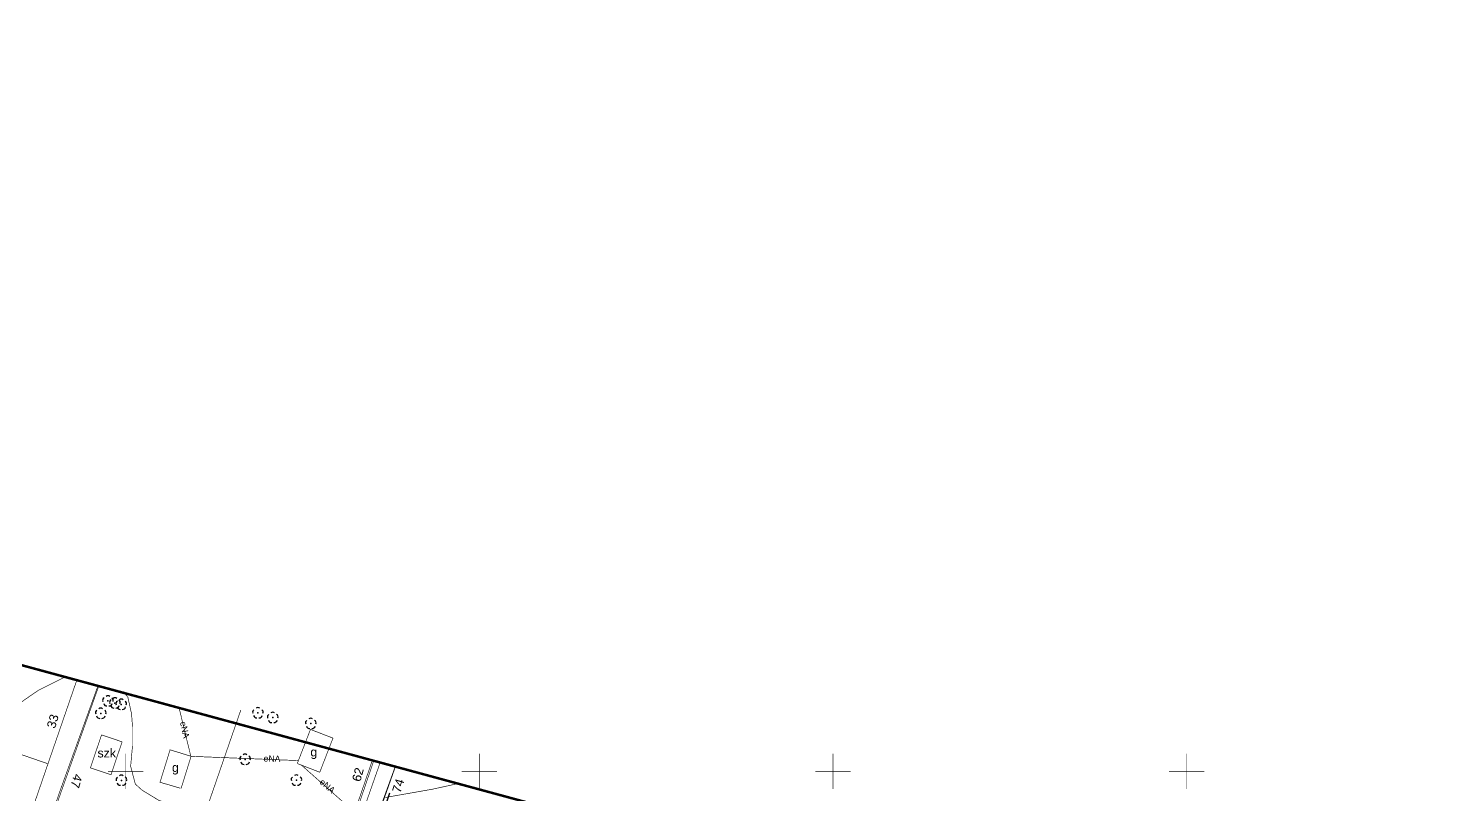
# Model space of a CAD drawing. Extents: x 7572697 to 7573818, y 5546684 to 5547005.
# Drawn here: x 7573186.2 to 7573384.6, y 5546896.7 to 5547005.2 of the extents above; entities that cross this region are included whole.
import ezdxf
from ezdxf.enums import TextEntityAlignment as Align

# ---------------------------------------------------------------- set-up
doc = ezdxf.new("R2010")
doc.units = 0
doc.header["$MEASUREMENT"] = 0
doc.linetypes.add('1', pattern=[2, 1, -1])
doc.linetypes.add('2', pattern=[1, 0.5, -0.5])
doc.styles.add('STYL_ARIAL', font='Arial', dxfattribs={"oblique": 0.1})

# ---------------------------------------------------------------- blocks, each defined once
blk = doc.blocks.new('516')
at = {"color": 0}
for p, q in [((0.75, 0), (5.75, 0)), ((3.25, 0), (2.55, 0.7)), ((2.55, -0.7), (3.25, 0))]:
    blk.add_line(p, q, dxfattribs=at)
blk = doc.blocks.new('922')
at = {"color": 0}
for centre, radius, start, end in [((-0.35, 0.1), 0.4, 119.84816, 203.51949), ((0, 0.35), 0.4, 50.114, 129.886), ((0.35, 0.1), 0.4, 336.88451, 60.15184), ((-0.2, -0.3), 0.4, 187.477, 278.47884), ((0.2, -0.275), 0.425, 262.64593, 349.62892)]:
    blk.add_arc(centre, radius, start, end, dxfattribs=at)
blk.add_point((0, 0), dxfattribs=at)

msp = doc.modelspace()

# ---------------------------------------------------------------- linework, layer by layer
at = {"color": 6, "const_width": 0.35}
for points in [[(7572705, 5547005), (7572811, 5546980), (7572924, 5546986), (7573270, 5546892)], [(7573422.4326, 5546860.6425), (7573270, 5546892), (7573092.2503, 5546940.2904)]]:
    msp.add_lwpolyline(points, dxfattribs=at)
at = {"color": 0, "linetype": '2', "const_width": 0.09}
for points in [[(7573196.0635, 5546912.0906), (7573190.6726, 5546897.1416), (7573181.9083, 5546871.6887), (7573176.9474, 5546857.4938), (7573171.4837, 5546841.5527), (7573165.1999, 5546822.5688), (7573163.447, 5546817.4756), (7573159.1806, 5546804.5309), (7573155.6153, 5546793.6433)], [(7573220.6228, 5546826.6235), (7573215.0897, 5546833.1124), (7573219.6042, 5546846.5731), (7573221.4066, 5546851.8681), (7573222.885, 5546856.452), (7573228.5802, 5546873.2035), (7573230.7762, 5546880.0132), (7573232.3637, 5546884.3292), (7573235.0261, 5546891.8566), (7573238.1416, 5546900.6904)]]:
    msp.add_lwpolyline(points, dxfattribs=at)
at = {"color": 37, "const_width": 0.09}
for points in [[(7573191.559, 5546913.4135), (7573187.5902, 5546911.4291), (7573184.1507, 5546909.0479), (7573180.8434, 5546905.8729), (7573177.6684, 5546902.4333), (7573175.9486, 5546899.6552), (7573173.9642, 5546896.3479), (7573171.8475, 5546891.3208), (7573169.8777, 5546886.4227)], [(7573209.0215, 5546894.9721), (7573206.6403, 5546895.2367), (7573204.6559, 5546895.8981), (7573202.2746, 5546897.3534), (7573201.3486, 5546898.2), (7573200.6871, 5546900.7136), (7573200.9517, 5546903.624), (7573200.9517, 5546906.2698), (7573200.8194, 5546908.1219), (7573200.2903, 5546910.5031), (7573199.6288, 5546911.2969)], [(7573246.964, 5546898.2583), (7573243.4265, 5546897.4799), (7573236.6797, 5546896.2893)]]:
    msp.add_lwpolyline(points, dxfattribs=at)
at = {"color": 3, "const_width": 0.09}
for points in [[(7573188.9874, 5546901.0311), (7573193.0885, 5546912.9374)], [(7573196.1627, 5546912.0179), (7573189.6143, 5546893.583)], [(7573208.905, 5546887.3633), (7573216.2645, 5546908.6694)], [(7573170.85, 5546907.34), (7573188.9315, 5546901.086)], [(7573188.9874, 5546901.0311), (7573184.16, 5546886.98)], [(7573225.9388, 5546875.4781), (7573234.8683, 5546901.557)], [(7573230.66, 5546880.18), (7573238.0792, 5546900.6137)]]:
    msp.add_lwpolyline(points, dxfattribs=at)
at = {"color": 1}
for points, const_width in [([(7573209.1997, 5546902.119), (7573207.5386, 5546908.9693)], 0.09), ([(7573200, 5546897.5), (7573200, 5546902.5)], 0.065), ([(7573200, 5546897.5), (7573200, 5546902.5)], 0.065), ([(7573200, 5546897.5), (7573200, 5546902.5)], 0.065), ([(7573200, 5546897.5), (7573200, 5546902.5)], 0.065), ([(7573209.1997, 5546902.119), (7573224.4105, 5546901.5187)], 0.09), ([(7573250, 5546897.5), (7573250, 5546902.5)], 0.065), ([(7573250, 5546897.5), (7573250, 5546902.5)], 0.065), ([(7573250, 5546897.5), (7573250, 5546902.5)], 0.065), ([(7573250, 5546897.5), (7573250, 5546902.5)], 0.065), ([(7573300, 5546897.5), (7573300, 5546902.5)], 0.065), ([(7573300, 5546897.5), (7573300, 5546902.5)], 0.065), ([(7573300, 5546897.5), (7573300, 5546902.5)], 0.065), ([(7573300, 5546897.5), (7573300, 5546902.5)], 0.065), ([(7573300, 5546897.5), (7573300, 5546902.5)], 0.065), ([(7573300, 5546897.5), (7573300, 5546902.5)], 0.065), ([(7573350, 5546897.5), (7573350, 5546902.5)], 0.065), ([(7573350, 5546897.5), (7573350, 5546902.5)], 0.065), ([(7573350, 5546897.5), (7573350, 5546902.5)], 0.065), ([(7573350, 5546897.5), (7573350, 5546902.5)], 0.065), ([(7573197.5, 5546900), (7573202.5, 5546900)], 0.065), ([(7573197.5, 5546900), (7573202.5, 5546900)], 0.065), ([(7573197.5, 5546900), (7573202.5, 5546900)], 0.065), ([(7573197.5, 5546900), (7573202.5, 5546900)], 0.065), ([(7573224.846, 5546900.8676), (7573235.4625, 5546891.4583)], 0.09), ([(7573247.5, 5546900), (7573252.5, 5546900)], 0.065), ([(7573247.5, 5546900), (7573252.5, 5546900)], 0.065), ([(7573247.5, 5546900), (7573252.5, 5546900)], 0.065), ([(7573247.5, 5546900), (7573252.5, 5546900)], 0.065), ([(7573297.5, 5546900), (7573302.5, 5546900)], 0.065), ([(7573297.5, 5546900), (7573302.5, 5546900)], 0.065), ([(7573297.5, 5546900), (7573302.5, 5546900)], 0.065), ([(7573297.5, 5546900), (7573302.5, 5546900)], 0.065), ([(7573297.5, 5546900), (7573302.5, 5546900)], 0.065), ([(7573297.5, 5546900), (7573302.5, 5546900)], 0.065), ([(7573347.5, 5546900), (7573352.5, 5546900)], 0.065), ([(7573347.5, 5546900), (7573352.5, 5546900)], 0.065), ([(7573347.5, 5546900), (7573352.5, 5546900)], 0.065), ([(7573347.5, 5546900), (7573352.5, 5546900)], 0.065)]:
    msp.add_lwpolyline(points, dxfattribs=dict(at, const_width=const_width))
at = {"color": 0, "const_width": 0.09}
for points in [[(7573224.2783, 5546901.0893), (7573227.4318, 5546899.8693), (7573229.2986, 5546904.6947), (7573226.1155, 5546905.9261), (7573224.2549, 5546901.1166)], [(7573197.9668, 5546899.4902), (7573195.0006, 5546900.4899), (7573196.5716, 5546905.1509), (7573199.4792, 5546904.1708), (7573197.8982, 5546899.4802)], [(7573207.8283, 5546897.5837), (7573209.2316, 5546902.1236), (7573206.263, 5546903.0412), (7573204.8436, 5546898.4492), (7573207.7455, 5546897.6003)]]:
    msp.add_lwpolyline(points, dxfattribs=at)
at = {"color": 5, "const_width": 0.09}
msp.add_lwpolyline([(7573235.9555, 5546901.1965), (7573232.7805, 5546892.1345), (7573222.8586, 5546858.8763), (7573218.3607, 5546844.1522), (7573216.5747, 5546837.9345), (7573209.1002, 5546826.3193)], dxfattribs=at)
at = {"color": 0, "linetype": '1', "const_width": 0.09}
msp.add_lwpolyline([(7573235.0641, 5546901.4913), (7573232.9326, 5546895.2368), (7573231.1962, 5546890.0509), (7573226.2717, 5546875.3235), (7573221.3306, 5546860.8343), (7573217.3618, 5546849.1364), (7573214.7094, 5546841.3444), (7573211.5542, 5546832.0674), (7573209.5698, 5546826.6103)], dxfattribs=at)

# ---------------------------------------------------------------- block references
at = {"color": 0}
for p in [(7573197.48, 5546909.95), (7573198.46, 5546909.65), (7573199.36, 5546909.46), (7573196.47, 5546908.19), (7573218.68, 5546908.27, 200.42), (7573220.78, 5546907.6, 200.54), (7573226.16, 5546906.76, 200.61), (7573216.87, 5546901.68, 200.49), (7573199.38, 5546898.72), (7573224.13, 5546898.74, 200.65)]:
    msp.add_blockref('922', p, dxfattribs=at)
at = {"color": 0, "rotation": 71.2299}
msp.add_blockref('516', (7573235.5, 5546891.5), dxfattribs=at)

# ---------------------------------------------------------------- texts
at = {"color": 3, "style": 'STYL_ARIAL'}
for s, rotation, p in [('33', 73.54, (7573188.7911, 5546906.3336)), ('62', 74.7449, (7573231.9608, 5546898.7662)), ('47', 254.0546, (7573193.8937, 5546899.3775)), ('74', 72.2996, (7573237.6321, 5546897.2195))]:
    msp.add_text(s, height=1.25, rotation=rotation, dxfattribs=at).set_placement(p, align=Align.TOP_LEFT)
at = {"color": 0, "style": 'STYL_ARIAL'}
for rotation, p in [(282.5288, (7573208.5139, 5546907.1252)), (358.2376, (7573219.5062, 5546902.2654)), (319.9697, (7573227.8805, 5546899.0115))]:
    msp.add_text('eNA', height=0.875, rotation=rotation, dxfattribs=at).set_placement(p, align=Align.TOP_LEFT)
for s, p in [('szk', (7573195.9997, 5546903.2124)), ('g', (7573226.103, 5546903.3645)), ('g', (7573206.5332, 5546901.1657))]:
    msp.add_text(s, height=1.25, dxfattribs=at).set_placement(p, align=Align.TOP_LEFT)

doc.saveas('drawing.dxf')
